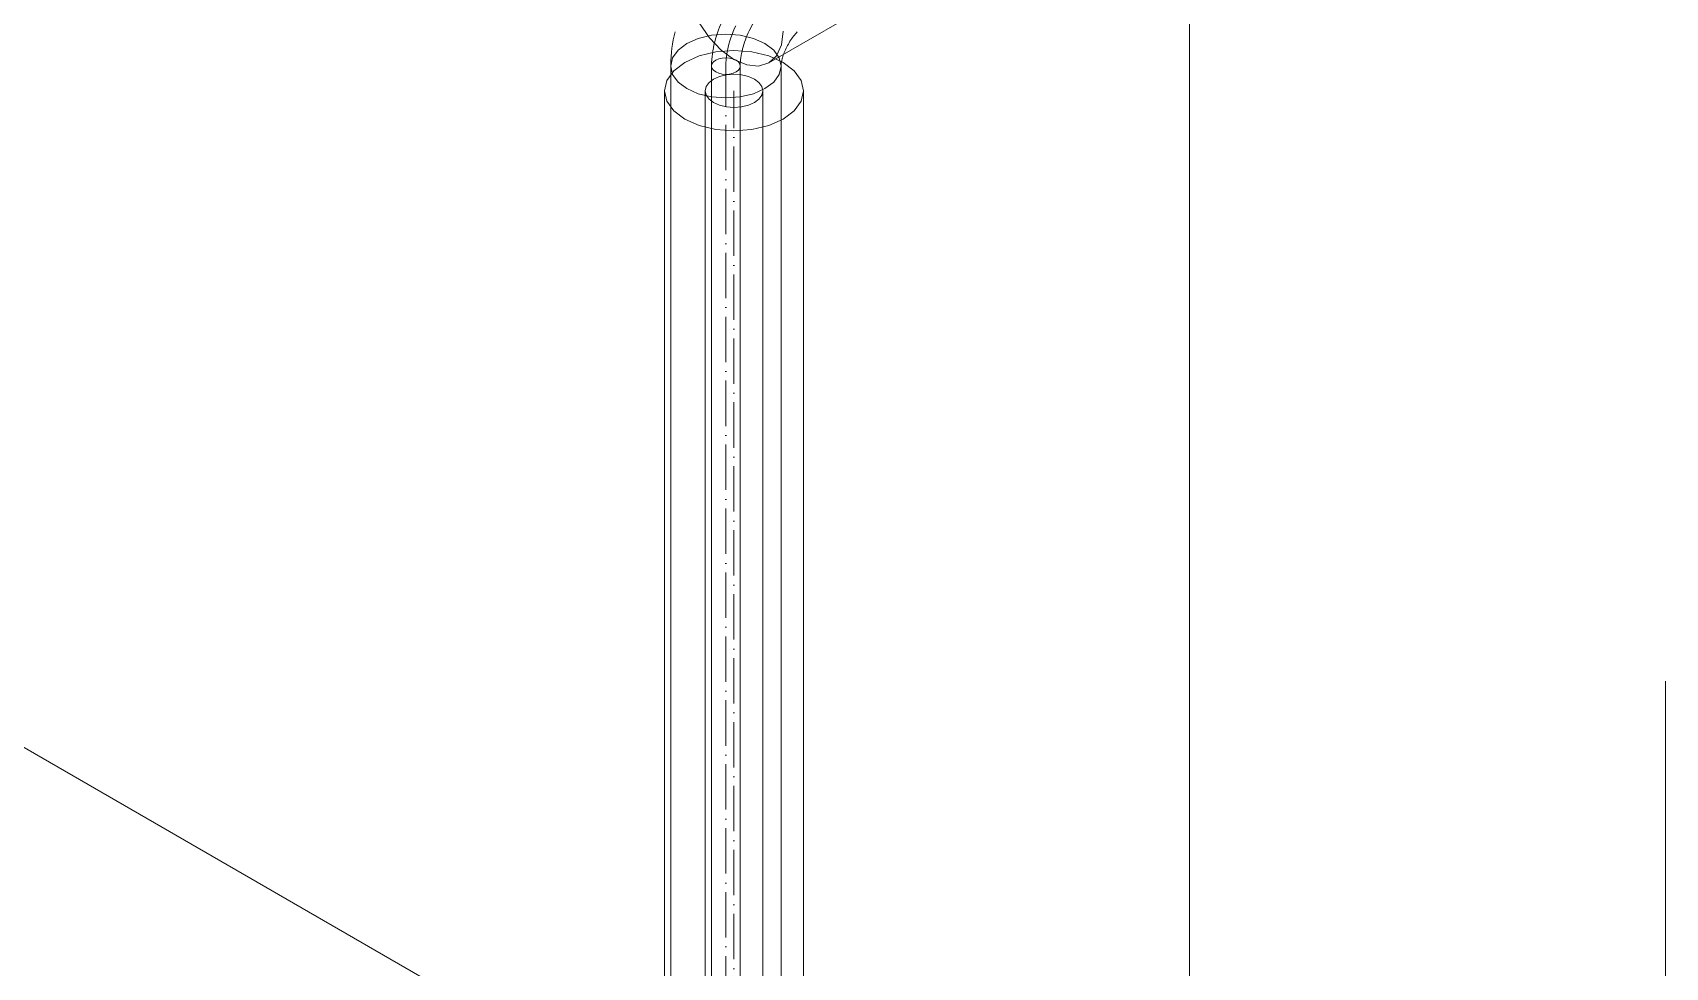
# Model space of a CAD drawing. Header units: millimetres. Extents: x -88595 to 880822, y -1054509 to -148035.
# Drawn here: x 418703.3 to 419063.3, y -341886.9 to -341680.8 of the extents above; entities that cross this region are included whole.
import ezdxf

# ---------------------------------------------------------------- set-up
doc = ezdxf.new("R2010")
doc.units = ezdxf.units.MM
doc.linetypes.add('$12$ADSK_Осевая', pattern=[14, 10, -2, 0, -2])
doc.linetypes.add('$13$ADSK_Осевая', pattern=[14, 10, -2, 0, -2])
for name, color, linetype, lineweight in [('Изоляция', 7, 'Continuous', 18), ('Оборудование', 7, 'Continuous', 18), ('Трубопровод', 7, 'Continuous', 18), ('Трубопроводы', 7, 'Continuous', 18)]:
    doc.layers.add(name, color=color, linetype=linetype, lineweight=lineweight)

# ---------------------------------------------------------------- blocks, each defined once
blk = doc.blocks.new('$0$ADSK_МедьПайка_Отвод-гнутая труба - Отвод _гнутая труба_-V9-В_ОВ3_4')
at = {"layer": 'Трубопроводы', "color": 190, "true_color": 0x8000ff}
for points in [[(19764.71, 11966, 0), (19764.17, 11965.68, 0), (19763.64, 11965.33, 0), (19763.11, 11964.97, 0), (19762.59, 11964.58, 0), (19762.07, 11964.17, 0), (19761.56, 11963.75, 0), (19761.06, 11963.31, 0), (19760.57, 11962.85, 0), (19760.09, 11962.37, 0), (19759.62, 11961.88, 0), (19759.15, 11961.37, 0), (19758.7, 11960.85, 0), (19758.25, 11960.32, 0), (19757.82, 11959.77, 0), (19757.4, 11959.21, 0), (19756.99, 11958.63, 0), (19756.6, 11958.05, 0), (19756.21, 11957.45, 0), (19755.84, 11956.85, 0), (19755.49, 11956.24, 0), (19755.14, 11955.62, 0), (19754.82, 11954.99, 0), (19754.51, 11954.36, 0), (19754.21, 11953.72, 0), (19753.93, 11953.07, 0), (19753.67, 11952.43, 0), (19753.42, 11951.78, 0), (19753.19, 11951.12, 0), (19752.98, 11950.47, 0), (19752.78, 11949.81, 0), (19752.61, 11949.15, 0), (19752.45, 11948.5, 0), (19752.31, 11947.84, 0), (19752.19, 11947.19, 0), (19752.09, 11946.54, 0), (19752.02, 11945.9, 0), (19751.96, 11945.25, 0), (19751.92, 11944.62, 0), (19751.9, 11943.98, 0), (19751.9, 11943.81, 0)], [(19766.3, 11960.66, 0), (19765.72, 11961.09, 0), (19765.18, 11961.66, 0), (19764.71, 11962.34, 0), (19764.36, 11963.08, 0), (19764.13, 11963.84, 0), (19764.06, 11964.55, 0), (19764.13, 11965.18, 0), (19764.36, 11965.67, 0), (19764.71, 11966, 0), (19765.18, 11966.15, 0), (19765.72, 11966.09, 0), (19766.3, 11965.85, 0)], [(19766.3, 11965.85, 0), (19766.88, 11965.42, 0), (19767.42, 11964.85, 0), (19767.89, 11964.17, 0), (19768.25, 11963.43, 0), (19768.47, 11962.67, 0), (19768.55, 11961.96, 0), (19768.47, 11961.33, 0), (19768.25, 11960.84, 0), (19767.89, 11960.51, 0), (19767.42, 11960.36, 0), (19766.88, 11960.42, 0), (19766.3, 11960.66, 0)], [(19767.89, 11960.51, 0), (19767.53, 11960.29, 0), (19767.17, 11960.06, 0), (19766.81, 11959.81, 0), (19766.44, 11959.53, 0), (19766.07, 11959.24, 0), (19765.7, 11958.94, 0), (19765.34, 11958.61, 0), (19764.97, 11958.27, 0), (19764.61, 11957.91, 0), (19764.25, 11957.54, 0), (19763.89, 11957.15, 0), (19763.54, 11956.74, 0), (19763.19, 11956.33, 0), (19762.86, 11955.9, 0), (19762.53, 11955.46, 0), (19762.2, 11955.01, 0), (19761.89, 11954.54, 0), (19761.59, 11954.07, 0), (19761.29, 11953.6, 0), (19761.01, 11953.11, 0), (19760.74, 11952.62, 0), (19760.48, 11952.12, 0), (19760.24, 11951.62, 0), (19760, 11951.12, 0), (19759.78, 11950.61, 0), (19759.58, 11950.1, 0), (19759.38, 11949.6, 0), (19759.21, 11949.09, 0), (19759.04, 11948.59, 0), (19758.9, 11948.09, 0), (19758.76, 11947.59, 0), (19758.65, 11947.1, 0), (19758.54, 11946.62, 0), (19758.46, 11946.14, 0), (19758.39, 11945.68, 0), (19758.33, 11945.22, 0), (19758.29, 11944.78, 0), (19758.26, 11944.34, 0), (19758.25, 11943.92, 0), (19758.25, 11943.81, 0)], [(19752.83, 11942.52, 0), (19752.33, 11942.9, 0), (19752.01, 11943.34, 0), (19751.9, 11943.81, 0), (19752.01, 11944.29, 0), (19752.33, 11944.73, 0), (19752.83, 11945.11, 0), (19753.49, 11945.4, 0), (19754.25, 11945.58, 0), (19755.08, 11945.65, 0), (19755.9, 11945.58, 0), (19756.66, 11945.4, 0), (19757.32, 11945.11, 0)], [(19757.32, 11945.11, 0), (19757.83, 11944.73, 0), (19758.14, 11944.29, 0), (19758.25, 11943.81, 0), (19758.14, 11943.34, 0), (19757.83, 11942.9, 0), (19757.32, 11942.52, 0), (19756.66, 11942.22, 0), (19755.9, 11942.04, 0), (19755.08, 11941.98, 0), (19754.25, 11942.04, 0), (19753.49, 11942.22, 0), (19752.83, 11942.52, 0)]]:
    blk.add_polyline3d(points, dxfattribs=at)
blk = doc.blocks.new('$0$ADSK_Наружный блок кондиционера сплит-системы1 - AS24TL5HRA-A-4475077-В_ОВ3_4')
at = {"layer": 'Оборудование'}
for p, q in [((-4776.32, 3518.87), (-4776.32, 3075.51)), ((-4032.74, 2861.18), (-4032.74, 3304.54)), ((-4576, 3179.62), (-4038.6, 2869.35))]:
    blk.add_line(p, q, dxfattribs=at)

msp = doc.modelspace()

# ---------------------------------------------------------------- linework, layer by layer
at = {"layer": 'Изоляция', "color": 134, "true_color": 0x00a6a6}
msp.add_line((418865.59, -341687.44), (419438.73, -341356.54), dxfattribs=at)
at = {"layer": 'Изоляция', "color": 190, "true_color": 0x8000ff}
for p, q in [((418843.96, -341688.14), (418843.96, -341908.51)), ((418868.31, -341908.51), (418868.31, -341688.14))]:
    msp.add_line(p, q, dxfattribs=at)
at = {"layer": 'Изоляция'}
for p, q in [((418842.57, -341693.58), (418842.57, -341941.49)), ((418873.27, -341941.49), (418873.27, -341693.58))]:
    msp.add_line(p, q, dxfattribs=at)
at = {"layer": 'Изоляция', "color": 134, "true_color": 0x00a6a6}
for points in [[(418847.06, -341667.88, 0), (418847.43, -341671.34, 0), (418848.52, -341674.99, 0), (418850.24, -341678.58, 0), (418852.49, -341681.87, 0), (418855.11, -341684.63, 0), (418857.92, -341686.68, 0)], [(418857.92, -341686.68, 0), (418860.73, -341687.88, 0), (418863.34, -341688.14, 0), (418865.59, -341687.44, 0), (418867.32, -341685.84, 0), (418868.4, -341683.44, 0), (418868.77, -341680.41, 0)]]:
    msp.add_polyline3d(points, dxfattribs=at)
at = {"layer": 'Изоляция', "color": 190, "true_color": 0x8000ff}
for points in [[(418844.95, -341680.58, 0), (418844.73, -341681.47, 0), (418844.54, -341682.37, 0), (418844.38, -341683.27, 0), (418844.24, -341684.18, 0), (418844.13, -341685.1, 0), (418844.04, -341686.02, 0), (418843.99, -341686.95, 0), (418843.97, -341687.88, 0), (418843.96, -341688.14, 0)], [(418864.75, -341683.17, 0), (418862.23, -341682.05, 0), (418859.29, -341681.35, 0), (418856.14, -341681.11, 0), (418852.99, -341681.35, 0), (418850.05, -341682.05, 0), (418847.53, -341683.17, 0)], [(418847.53, -341683.17, 0), (418850.05, -341682.05, 0), (418852.99, -341681.35, 0), (418856.14, -341681.11, 0), (418859.29, -341681.35, 0), (418862.23, -341682.05, 0), (418864.75, -341683.17, 0)], [(418871.87, -341680.57, 0), (418871.67, -341680.79, 0), (418871.46, -341681.03, 0), (418871.26, -341681.28, 0), (418871.06, -341681.53, 0), (418870.85, -341681.8, 0), (418870.65, -341682.08, 0), (418870.46, -341682.37, 0), (418870.27, -341682.67, 0), (418870.08, -341682.97, 0), (418869.91, -341683.27, 0), (418869.74, -341683.58, 0), (418869.57, -341683.89, 0), (418869.42, -341684.21, 0), (418869.28, -341684.52, 0), (418869.14, -341684.83, 0), (418869.02, -341685.14, 0), (418868.9, -341685.44, 0), (418868.8, -341685.73, 0), (418868.7, -341686.02, 0), (418868.62, -341686.3, 0), (418868.55, -341686.57, 0), (418868.49, -341686.83, 0), (418868.44, -341687.07, 0), (418868.4, -341687.29, 0), (418868.36, -341687.5, 0), (418868.34, -341687.68, 0), (418868.33, -341687.85, 0), (418868.32, -341687.99, 0), (418868.31, -341688.11, 0), (418868.31, -341688.14, 0)], [(418847.53, -341683.17, 0), (418845.6, -341684.62, 0), (418844.38, -341686.32, 0), (418843.96, -341688.14, 0), (418844.38, -341689.96, 0), (418845.6, -341691.65, 0), (418847.53, -341693.11, 0)], [(418847.53, -341693.11, 0), (418845.6, -341691.65, 0), (418844.38, -341689.96, 0), (418843.96, -341688.14, 0), (418844.38, -341686.32, 0), (418845.6, -341684.62, 0), (418847.53, -341683.17, 0)], [(418864.75, -341693.11, 0), (418866.68, -341691.65, 0), (418867.9, -341689.96, 0), (418868.31, -341688.14, 0), (418867.9, -341686.32, 0), (418866.68, -341684.62, 0), (418864.75, -341683.17, 0)], [(418864.75, -341683.17, 0), (418866.68, -341684.62, 0), (418867.9, -341686.32, 0), (418868.31, -341688.14, 0), (418867.9, -341689.96, 0), (418866.68, -341691.65, 0), (418864.75, -341693.11, 0)], [(418847.53, -341693.11, 0), (418850.05, -341694.22, 0), (418852.99, -341694.93, 0), (418856.14, -341695.17, 0), (418859.29, -341694.93, 0), (418862.23, -341694.22, 0), (418864.75, -341693.11, 0)], [(418864.75, -341693.11, 0), (418862.23, -341694.22, 0), (418859.29, -341694.93, 0), (418856.14, -341695.17, 0), (418852.99, -341694.93, 0), (418850.05, -341694.22, 0), (418847.53, -341693.11, 0)]]:
    msp.add_polyline3d(points, dxfattribs=at)
at = {"layer": 'Изоляция'}
for points in [[(418868.77, -341687.31, 0), (418865.59, -341685.91, 0), (418861.89, -341685.02, 0), (418857.92, -341684.72, 0), (418853.94, -341685.02, 0), (418850.24, -341685.91, 0), (418847.06, -341687.31, 0)], [(418847.06, -341687.31, 0), (418844.62, -341689.15, 0), (418843.09, -341691.29, 0), (418842.57, -341693.58, 0), (418843.09, -341695.87, 0), (418844.62, -341698.01, 0), (418847.06, -341699.85, 0)], [(418868.77, -341699.85, 0), (418871.21, -341698.01, 0), (418872.74, -341695.87, 0), (418873.27, -341693.58, 0), (418872.74, -341691.29, 0), (418871.21, -341689.15, 0), (418868.77, -341687.31, 0)], [(418847.06, -341699.85, 0), (418850.24, -341701.26, 0), (418853.94, -341702.14, 0), (418857.92, -341702.44, 0), (418861.89, -341702.14, 0), (418865.59, -341701.26, 0), (418868.77, -341699.85, 0)]]:
    msp.add_polyline3d(points, dxfattribs=at)
at = {"layer": 'Трубопровод', "color": 190, "true_color": 0x8000ff}
for p, q in [((418852.96, -341688.14), (418852.96, -341908.51)), ((418859.31, -341908.51), (418859.31, -341688.14))]:
    msp.add_line(p, q, dxfattribs=at)
at = {"layer": 'Трубопровод', "color": 190, "linetype": '$12$ADSK_Осевая', "true_color": 0x8000ff}
msp.add_line((418856.14, -341908.51), (418856.14, -341688.14), dxfattribs=at)
msp.add_line((418856.14, -341908.51), (418856.14, -341688.14), dxfattribs=at)
at = {"layer": 'Трубопровод'}
for p, q in [((418851.57, -341693.58), (418851.57, -341941.49)), ((418864.27, -341941.49), (418864.27, -341693.58))]:
    msp.add_line(p, q, dxfattribs=at)
at = {"layer": 'Трубопровод', "linetype": '$12$ADSK_Осевая'}
msp.add_line((418857.92, -341941.49), (418857.92, -341693.58), dxfattribs=at)
msp.add_line((418857.92, -341941.49), (418857.92, -341693.58), dxfattribs=at)
at = {"layer": 'Трубопровод', "color": 190, "true_color": 0x8000ff}
for points in [[(418853.89, -341686.84, 0), (418853.39, -341687.22, 0), (418853.07, -341687.66, 0), (418852.96, -341688.14, 0), (418853.07, -341688.61, 0), (418853.39, -341689.05, 0), (418853.89, -341689.43, 0)], [(418858.38, -341686.84, 0), (418857.73, -341686.55, 0), (418856.96, -341686.37, 0), (418856.14, -341686.3, 0), (418855.32, -341686.37, 0), (418854.55, -341686.55, 0), (418853.89, -341686.84, 0)], [(418858.38, -341689.43, 0), (418858.89, -341689.05, 0), (418859.21, -341688.61, 0), (418859.31, -341688.14, 0), (418859.21, -341687.66, 0), (418858.89, -341687.22, 0), (418858.38, -341686.84, 0)], [(418853.89, -341689.43, 0), (418854.55, -341689.72, 0), (418855.32, -341689.91, 0), (418856.14, -341689.97, 0), (418856.96, -341689.91, 0), (418857.73, -341689.72, 0), (418858.38, -341689.43, 0)]]:
    msp.add_polyline3d(points, dxfattribs=at)
at = {"layer": 'Трубопровод'}
for points in [[(418853.43, -341690.99, 0), (418852.42, -341691.75, 0), (418851.78, -341692.63, 0), (418851.57, -341693.58, 0), (418851.78, -341694.53, 0), (418852.42, -341695.41, 0), (418853.43, -341696.17, 0)], [(418862.41, -341690.99, 0), (418861.09, -341690.41, 0), (418859.56, -341690.04, 0), (418857.92, -341689.91, 0), (418856.27, -341690.04, 0), (418854.74, -341690.41, 0), (418853.43, -341690.99, 0)], [(418862.41, -341696.17, 0), (418863.42, -341695.41, 0), (418864.05, -341694.53, 0), (418864.27, -341693.58, 0), (418864.05, -341692.63, 0), (418863.42, -341691.75, 0), (418862.41, -341690.99, 0)], [(418853.43, -341696.17, 0), (418854.74, -341696.76, 0), (418856.27, -341697.12, 0), (418857.92, -341697.25, 0), (418859.56, -341697.12, 0), (418861.09, -341696.76, 0), (418862.41, -341696.17, 0)]]:
    msp.add_polyline3d(points, dxfattribs=at)
at = {"layer": 'Трубопроводы', "color": 190, "linetype": '$13$ADSK_Осевая', "true_color": 0x8000ff}
msp.add_ellipse((418867.36, -341681.66), major_axis=(7.94, 13.75), ratio=0.57735, start_param=0.785398, end_param=2.356194, dxfattribs=at)

# ---------------------------------------------------------------- block references
at = {"layer": 'Оборудование'}
for p in [(422991.09, -344852.75), (423839.62, -345342.65)]:
    msp.add_blockref('$0$ADSK_Наружный блок кондиционера сплит-системы1 - AS24TL5HRA-A-4475077-В_ОВ3_4', p, dxfattribs=at)
at = {"layer": 'Трубопроводы', "color": 190, "true_color": 0x8000ff}
msp.add_blockref('$0$ADSK_МедьПайка_Отвод-гнутая труба - Отвод _гнутая труба_-V9-В_ОВ3_4', (399101.06, -353631.95), dxfattribs=at)

doc.saveas('drawing.dxf')
